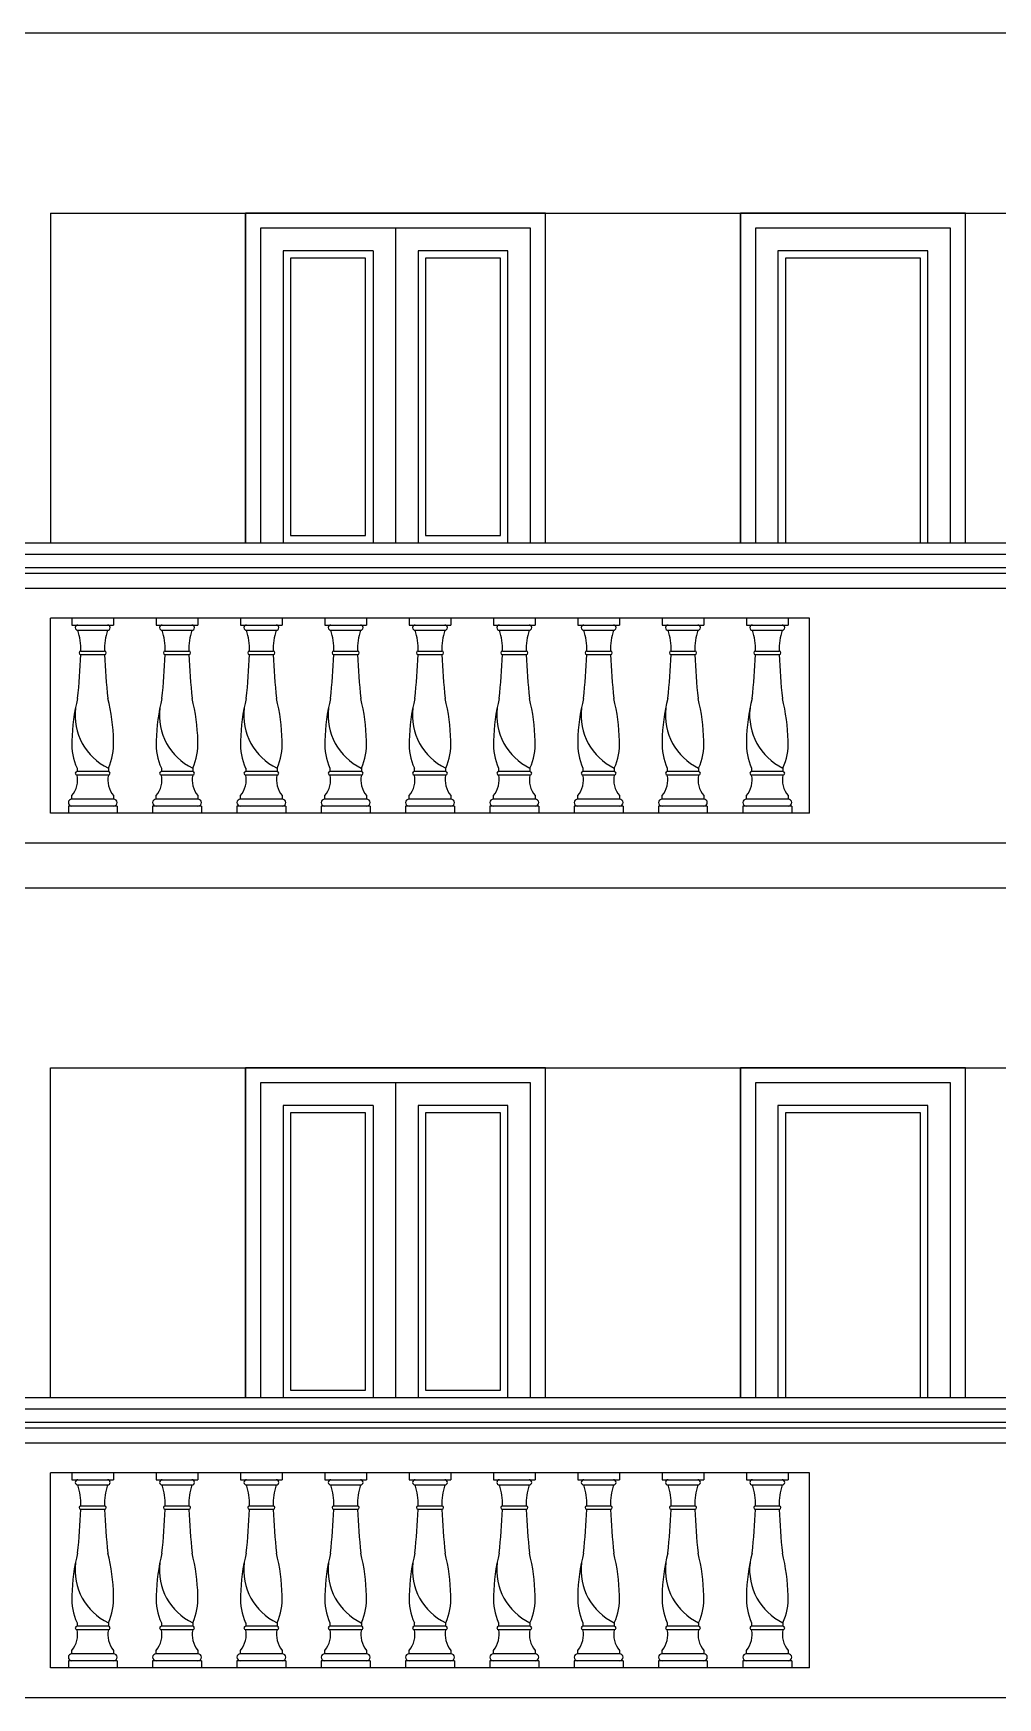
# Model space of a CAD drawing. Header units: metres. Extents: x 10 to 343, y 349 to 530.
# Drawn here: x 244.86 to 248.07, y 459.13 to 464.68 of the extents above; entities that cross this region are included whole.
import ezdxf

# ---------------------------------------------------------------- set-up
doc = ezdxf.new("R2010")
doc.units = ezdxf.units.M

msp = doc.modelspace()

# ---------------------------------------------------------------- linework, layer by layer
at = {"ltscale": 400}
for p, q in [((248.2427, 464.6812), (242.3827, 464.6812)), ((244.9127, 464.0812), (248.1927, 464.0812)), ((244.9127, 464.0812), (244.9127, 462.9812)), ((245.5627, 462.9812), (245.5627, 464.0812)), ((246.5627, 464.0812), (245.5627, 464.0812)), ((245.5627, 464.0812), (245.5627, 462.9812)), ((246.5627, 464.0812), (245.5627, 464.0812)), ((246.5627, 462.9812), (246.5627, 464.0812)), ((246.5627, 462.9812), (246.5627, 464.0812)), ((247.2127, 462.9812), (247.2127, 464.0812)), ((247.9627, 462.9812), (247.9627, 464.0812)), ((246.5127, 464.0312), (245.6127, 464.0312)), ((245.6127, 464.0312), (245.6127, 462.9812)), ((246.0627, 464.0312), (246.0627, 462.9812)), ((246.5127, 462.9812), (246.5127, 464.0312)), ((245.9877, 463.9562), (245.6877, 463.9562)), ((245.6877, 463.9562), (245.6877, 462.9812)), ((245.9877, 463.9562), (245.9877, 462.9812)), ((246.4377, 463.9562), (246.1377, 463.9562)), ((246.1377, 463.9562), (246.1377, 462.9812)), ((246.4377, 462.9812), (246.4377, 463.9562)), ((248.2927, 462.9812), (242.3327, 462.9812)), ((248.2927, 462.9437), (242.3327, 462.9437)), ((243.1827, 462.8312), (248.1927, 462.8312)), ((244.9127, 462.0812), (244.9127, 462.7312)), ((247.4427, 462.7312), (244.9127, 462.7312)), ((247.4427, 462.0812), (247.4427, 462.7312)), ((247.4427, 462.0812), (244.9127, 462.0812)), ((248.2427, 461.9812), (242.3827, 461.9812)), ((248.2427, 461.8312), (242.3827, 461.8312)), ((244.9127, 460.1312), (244.9127, 461.2312)), ((244.9127, 461.2312), (248.1927, 461.2312)), ((245.5627, 460.1312), (245.5627, 461.2312)), ((246.5627, 461.2312), (245.5627, 461.2312)), ((245.5627, 461.2312), (245.5627, 460.1312)), ((246.5627, 460.1312), (246.5627, 461.2312)), ((246.5627, 460.1312), (246.5627, 461.2312)), ((247.2127, 460.1312), (247.2127, 461.2312)), ((247.9627, 460.1312), (247.9627, 461.2312)), ((246.5127, 461.1812), (245.6127, 461.1812)), ((245.6127, 461.1812), (245.6127, 460.1312)), ((246.0627, 461.1812), (246.0627, 460.1312)), ((246.5127, 460.1312), (246.5127, 461.1812)), ((245.9877, 461.1062), (245.6877, 461.1062)), ((245.6877, 461.1062), (245.6877, 460.1312)), ((245.9877, 461.1062), (245.9877, 460.1312)), ((246.4377, 461.1062), (246.1377, 461.1062)), ((246.1377, 461.1062), (246.1377, 460.1312)), ((246.4377, 460.1312), (246.4377, 461.1062)), ((248.2927, 460.1312), (244.7977, 460.1312)), ((248.2927, 460.0937), (242.3327, 460.0937)), ((243.1827, 459.9812), (248.1927, 459.9812)), ((244.9127, 459.2312), (244.9127, 459.8812)), ((247.4427, 459.8812), (244.9127, 459.8812)), ((247.4427, 459.2312), (247.4427, 459.8812)), ((247.4427, 459.2312), (244.9127, 459.2312)), ((248.2427, 459.1312), (242.3827, 459.1312))]:
    msp.add_line(p, q, dxfattribs=at)
for p, q in [((244.7977, 462.9), (248.2468, 462.9)), ((244.7977, 462.8812), (248.2407, 462.8812)), ((244.7977, 460.05), (248.2468, 460.05)), ((244.7977, 460.0312), (248.2407, 460.0312))]:
    msp.add_line(p, q)
at = {"color": 8}
for p, q in [((244.9836, 462.7312), (244.9836, 462.708)), ((244.9836, 462.708), (245.1229, 462.708)), ((245.1229, 462.7312), (245.1229, 462.708)), ((245.2647, 462.7312), (245.2647, 462.708)), ((245.2647, 462.708), (245.404, 462.708)), ((245.404, 462.7312), (245.404, 462.708)), ((245.5458, 462.7312), (245.5458, 462.708)), ((245.5458, 462.708), (245.6851, 462.708)), ((245.6851, 462.7312), (245.6851, 462.708)), ((245.8269, 462.7312), (245.8269, 462.708)), ((245.8269, 462.708), (245.9662, 462.708)), ((245.9662, 462.7312), (245.9662, 462.708)), ((246.108, 462.7312), (246.108, 462.708)), ((246.108, 462.708), (246.2473, 462.708)), ((246.2473, 462.7312), (246.2473, 462.708)), ((246.3891, 462.7312), (246.3891, 462.708)), ((246.3891, 462.708), (246.5284, 462.708)), ((246.5284, 462.7312), (246.5284, 462.708)), ((246.6702, 462.7312), (246.6702, 462.708)), ((246.6702, 462.708), (246.8095, 462.708)), ((246.8095, 462.7312), (246.8095, 462.708)), ((246.9514, 462.7312), (246.9514, 462.708)), ((246.9514, 462.708), (247.0906, 462.708)), ((247.0906, 462.7312), (247.0906, 462.708)), ((247.2325, 462.7312), (247.2325, 462.708)), ((247.2325, 462.708), (247.3718, 462.708)), ((247.3718, 462.7312), (247.3718, 462.708)), ((245.0039, 462.6906), (245.1026, 462.6906)), ((245.285, 462.6906), (245.3837, 462.6906)), ((245.5661, 462.6906), (245.6648, 462.6906)), ((245.8472, 462.6906), (245.9459, 462.6906)), ((246.1283, 462.6906), (246.227, 462.6906)), ((246.4094, 462.6906), (246.5081, 462.6906)), ((246.6906, 462.6906), (246.7892, 462.6906)), ((246.9717, 462.6906), (247.0703, 462.6906)), ((247.2528, 462.6906), (247.3514, 462.6906)), ((245.0137, 462.621), (245.0928, 462.621)), ((245.0137, 462.6094), (245.0928, 462.6094)), ((245.2948, 462.621), (245.3739, 462.621)), ((245.2948, 462.6094), (245.3739, 462.6094)), ((245.5759, 462.621), (245.655, 462.621)), ((245.5759, 462.6094), (245.655, 462.6094)), ((245.857, 462.621), (245.9361, 462.621)), ((245.857, 462.6094), (245.9361, 462.6094)), ((246.1381, 462.621), (246.2172, 462.621)), ((246.1381, 462.6094), (246.2172, 462.6094)), ((246.4192, 462.621), (246.4983, 462.621)), ((246.4192, 462.6094), (246.4983, 462.6094)), ((246.7003, 462.621), (246.7794, 462.621)), ((246.7003, 462.6094), (246.7794, 462.6094)), ((246.9815, 462.621), (247.0605, 462.621)), ((246.9815, 462.6094), (247.0605, 462.6094)), ((247.2626, 462.621), (247.3417, 462.621)), ((247.2626, 462.6094), (247.3417, 462.6094)), ((245.001, 462.2311), (245.001, 462.2195)), ((245.1055, 462.2195), (245.001, 462.2195)), ((245.1055, 462.2079), (245.001, 462.2079)), ((245.1055, 462.2311), (245.1055, 462.2195)), ((245.2821, 462.2311), (245.2821, 462.2195)), ((245.3866, 462.2195), (245.2821, 462.2195)), ((245.3866, 462.2079), (245.2821, 462.2079)), ((245.3866, 462.2311), (245.3866, 462.2195)), ((245.5632, 462.2311), (245.5632, 462.2195)), ((245.6677, 462.2195), (245.5632, 462.2195)), ((245.6677, 462.2079), (245.5632, 462.2079)), ((245.6677, 462.2311), (245.6677, 462.2195)), ((245.8443, 462.2311), (245.8443, 462.2195)), ((245.9488, 462.2195), (245.8443, 462.2195)), ((245.9488, 462.2079), (245.8443, 462.2079)), ((245.9488, 462.2311), (245.9488, 462.2195)), ((246.1254, 462.2311), (246.1254, 462.2195)), ((246.2299, 462.2195), (246.1254, 462.2195)), ((246.2299, 462.2079), (246.1254, 462.2079)), ((246.2299, 462.2311), (246.2299, 462.2195)), ((246.4065, 462.2311), (246.4065, 462.2195)), ((246.511, 462.2195), (246.4065, 462.2195)), ((246.511, 462.2079), (246.4065, 462.2079)), ((246.511, 462.2311), (246.511, 462.2195)), ((246.6877, 462.2311), (246.6877, 462.2195)), ((246.7921, 462.2195), (246.6877, 462.2195)), ((246.7921, 462.2079), (246.6877, 462.2079)), ((246.7921, 462.2311), (246.7921, 462.2195)), ((246.9688, 462.2311), (246.9688, 462.2195)), ((247.0732, 462.2195), (246.9688, 462.2195)), ((247.0732, 462.2079), (246.9688, 462.2079)), ((247.0732, 462.2311), (247.0732, 462.2195)), ((247.2499, 462.2311), (247.2499, 462.2195)), ((247.3543, 462.2195), (247.2499, 462.2195)), ((247.3543, 462.2079), (247.2499, 462.2079)), ((247.3543, 462.2311), (247.3543, 462.2195)), ((245.1345, 462.1044), (244.972, 462.1044)), ((244.972, 462.1044), (244.972, 462.0812)), ((244.9836, 462.1277), (244.9836, 462.1393)), ((245.1229, 462.1277), (244.9836, 462.1277)), ((245.1229, 462.1393), (245.1229, 462.1277)), ((245.1345, 462.1044), (245.1345, 462.0812)), ((245.4156, 462.1044), (245.2531, 462.1044)), ((245.2531, 462.1044), (245.2531, 462.0812)), ((245.2647, 462.1277), (245.2647, 462.1393)), ((245.404, 462.1277), (245.2647, 462.1277)), ((245.404, 462.1393), (245.404, 462.1277)), ((245.4156, 462.1044), (245.4156, 462.0812)), ((245.6967, 462.1044), (245.5342, 462.1044)), ((245.5342, 462.1044), (245.5342, 462.0812)), ((245.5458, 462.1277), (245.5458, 462.1393)), ((245.6851, 462.1277), (245.5458, 462.1277)), ((245.6851, 462.1393), (245.6851, 462.1277)), ((245.6967, 462.1044), (245.6967, 462.0812)), ((245.9778, 462.1044), (245.8153, 462.1044)), ((245.8153, 462.1044), (245.8153, 462.0812)), ((245.8269, 462.1277), (245.8269, 462.1393)), ((245.9662, 462.1277), (245.8269, 462.1277)), ((245.9662, 462.1393), (245.9662, 462.1277)), ((245.9778, 462.1044), (245.9778, 462.0812)), ((246.2589, 462.1044), (246.0964, 462.1044)), ((246.0964, 462.1044), (246.0964, 462.0812)), ((246.108, 462.1277), (246.108, 462.1393)), ((246.2473, 462.1277), (246.108, 462.1277)), ((246.2473, 462.1393), (246.2473, 462.1277)), ((246.2589, 462.1044), (246.2589, 462.0812)), ((246.54, 462.1044), (246.3775, 462.1044)), ((246.3775, 462.1044), (246.3775, 462.0812)), ((246.3891, 462.1277), (246.3891, 462.1393)), ((246.5284, 462.1277), (246.3891, 462.1277)), ((246.5284, 462.1393), (246.5284, 462.1277)), ((246.54, 462.1044), (246.54, 462.0812)), ((246.8211, 462.1044), (246.6586, 462.1044)), ((246.6586, 462.1044), (246.6586, 462.0812)), ((246.6702, 462.1277), (246.6702, 462.1393)), ((246.8095, 462.1277), (246.6702, 462.1277)), ((246.8095, 462.1393), (246.8095, 462.1277)), ((246.8211, 462.1044), (246.8211, 462.0812)), ((247.1022, 462.1044), (246.9397, 462.1044)), ((246.9397, 462.1044), (246.9397, 462.0812)), ((246.9514, 462.1277), (246.9514, 462.1393)), ((247.0906, 462.1277), (246.9514, 462.1277)), ((247.0906, 462.1393), (247.0906, 462.1277)), ((247.1022, 462.1044), (247.1022, 462.0812)), ((247.3834, 462.1044), (247.2209, 462.1044)), ((247.2209, 462.1044), (247.2209, 462.0812)), ((247.2325, 462.1277), (247.2325, 462.1393)), ((247.3718, 462.1277), (247.2325, 462.1277)), ((247.3718, 462.1393), (247.3718, 462.1277)), ((247.3834, 462.1044), (247.3834, 462.0812)), ((244.9836, 459.8812), (244.9836, 459.858)), ((245.1229, 459.8812), (245.1229, 459.858)), ((245.2647, 459.8812), (245.2647, 459.858)), ((245.404, 459.8812), (245.404, 459.858)), ((245.5458, 459.8812), (245.5458, 459.858)), ((245.6851, 459.8812), (245.6851, 459.858)), ((245.8269, 459.8812), (245.8269, 459.858)), ((245.9662, 459.8812), (245.9662, 459.858)), ((246.108, 459.8812), (246.108, 459.858)), ((246.2473, 459.8812), (246.2473, 459.858)), ((246.3891, 459.8812), (246.3891, 459.858)), ((246.5284, 459.8812), (246.5284, 459.858)), ((246.6702, 459.8812), (246.6702, 459.858)), ((246.8095, 459.8812), (246.8095, 459.858)), ((246.9514, 459.8812), (246.9514, 459.858)), ((247.0906, 459.8812), (247.0906, 459.858)), ((247.2325, 459.8812), (247.2325, 459.858)), ((247.3718, 459.8812), (247.3718, 459.858)), ((244.9836, 459.858), (245.1229, 459.858)), ((245.0039, 459.8406), (245.1026, 459.8406)), ((245.2647, 459.858), (245.404, 459.858)), ((245.285, 459.8406), (245.3837, 459.8406)), ((245.5458, 459.858), (245.6851, 459.858)), ((245.5661, 459.8406), (245.6648, 459.8406)), ((245.8269, 459.858), (245.9662, 459.858)), ((245.8472, 459.8406), (245.9459, 459.8406)), ((246.108, 459.858), (246.2473, 459.858)), ((246.1283, 459.8406), (246.227, 459.8406)), ((246.3891, 459.858), (246.5284, 459.858)), ((246.4094, 459.8406), (246.5081, 459.8406)), ((246.6702, 459.858), (246.8095, 459.858)), ((246.6906, 459.8406), (246.7892, 459.8406)), ((246.9514, 459.858), (247.0906, 459.858)), ((246.9717, 459.8406), (247.0703, 459.8406)), ((247.2325, 459.858), (247.3718, 459.858)), ((247.2528, 459.8406), (247.3514, 459.8406)), ((245.0137, 459.771), (245.0928, 459.771)), ((245.2948, 459.771), (245.3739, 459.771)), ((245.5759, 459.771), (245.655, 459.771)), ((245.857, 459.771), (245.9361, 459.771)), ((246.1381, 459.771), (246.2172, 459.771)), ((246.4192, 459.771), (246.4983, 459.771)), ((246.7003, 459.771), (246.7794, 459.771)), ((246.9815, 459.771), (247.0605, 459.771)), ((247.2626, 459.771), (247.3417, 459.771)), ((245.0137, 459.7594), (245.0928, 459.7594)), ((245.2948, 459.7594), (245.3739, 459.7594)), ((245.5759, 459.7594), (245.655, 459.7594)), ((245.857, 459.7594), (245.9361, 459.7594)), ((246.1381, 459.7594), (246.2172, 459.7594)), ((246.4192, 459.7594), (246.4983, 459.7594)), ((246.7003, 459.7594), (246.7794, 459.7594)), ((246.9815, 459.7594), (247.0605, 459.7594)), ((247.2626, 459.7594), (247.3417, 459.7594)), ((245.001, 459.3811), (245.001, 459.3695)), ((245.1055, 459.3811), (245.1055, 459.3695)), ((245.2821, 459.3811), (245.2821, 459.3695)), ((245.3866, 459.3811), (245.3866, 459.3695)), ((245.5632, 459.3811), (245.5632, 459.3695)), ((245.6677, 459.3811), (245.6677, 459.3695)), ((245.8443, 459.3811), (245.8443, 459.3695)), ((245.9488, 459.3811), (245.9488, 459.3695)), ((246.1254, 459.3811), (246.1254, 459.3695)), ((246.2299, 459.3811), (246.2299, 459.3695)), ((246.4065, 459.3811), (246.4065, 459.3695)), ((246.511, 459.3811), (246.511, 459.3695)), ((246.6877, 459.3811), (246.6877, 459.3695)), ((246.7921, 459.3811), (246.7921, 459.3695)), ((246.9688, 459.3811), (246.9688, 459.3695)), ((247.0732, 459.3811), (247.0732, 459.3695)), ((247.2499, 459.3811), (247.2499, 459.3695)), ((247.3543, 459.3811), (247.3543, 459.3695)), ((245.1055, 459.3695), (245.001, 459.3695)), ((245.1055, 459.3579), (245.001, 459.3579)), ((245.3866, 459.3695), (245.2821, 459.3695)), ((245.3866, 459.3579), (245.2821, 459.3579)), ((245.6677, 459.3695), (245.5632, 459.3695)), ((245.6677, 459.3579), (245.5632, 459.3579)), ((245.9488, 459.3695), (245.8443, 459.3695)), ((245.9488, 459.3579), (245.8443, 459.3579)), ((246.2299, 459.3695), (246.1254, 459.3695)), ((246.2299, 459.3579), (246.1254, 459.3579)), ((246.511, 459.3695), (246.4065, 459.3695)), ((246.511, 459.3579), (246.4065, 459.3579)), ((246.7921, 459.3695), (246.6877, 459.3695)), ((246.7921, 459.3579), (246.6877, 459.3579)), ((247.0732, 459.3695), (246.9688, 459.3695)), ((247.0732, 459.3579), (246.9688, 459.3579)), ((247.3543, 459.3695), (247.2499, 459.3695)), ((247.3543, 459.3579), (247.2499, 459.3579)), ((244.9836, 459.2777), (244.9836, 459.2893)), ((245.1229, 459.2777), (244.9836, 459.2777)), ((245.1229, 459.2893), (245.1229, 459.2777)), ((245.2647, 459.2777), (245.2647, 459.2893)), ((245.404, 459.2777), (245.2647, 459.2777)), ((245.404, 459.2893), (245.404, 459.2777)), ((245.5458, 459.2777), (245.5458, 459.2893)), ((245.6851, 459.2777), (245.5458, 459.2777)), ((245.6851, 459.2893), (245.6851, 459.2777)), ((245.8269, 459.2777), (245.8269, 459.2893)), ((245.9662, 459.2777), (245.8269, 459.2777)), ((245.9662, 459.2893), (245.9662, 459.2777)), ((246.108, 459.2777), (246.108, 459.2893)), ((246.2473, 459.2777), (246.108, 459.2777)), ((246.2473, 459.2893), (246.2473, 459.2777)), ((246.3891, 459.2777), (246.3891, 459.2893)), ((246.5284, 459.2777), (246.3891, 459.2777)), ((246.5284, 459.2893), (246.5284, 459.2777)), ((246.6702, 459.2777), (246.6702, 459.2893)), ((246.8095, 459.2777), (246.6702, 459.2777)), ((246.8095, 459.2893), (246.8095, 459.2777)), ((246.9514, 459.2777), (246.9514, 459.2893)), ((247.0906, 459.2777), (246.9514, 459.2777)), ((247.0906, 459.2893), (247.0906, 459.2777)), ((247.2325, 459.2777), (247.2325, 459.2893)), ((247.3718, 459.2777), (247.2325, 459.2777)), ((247.3718, 459.2893), (247.3718, 459.2777)), ((245.1345, 459.2544), (244.972, 459.2544)), ((244.972, 459.2544), (244.972, 459.2312)), ((245.1345, 459.2544), (245.1345, 459.2312)), ((245.4156, 459.2544), (245.2531, 459.2544)), ((245.2531, 459.2544), (245.2531, 459.2312)), ((245.4156, 459.2544), (245.4156, 459.2312)), ((245.6967, 459.2544), (245.5342, 459.2544)), ((245.5342, 459.2544), (245.5342, 459.2312)), ((245.6967, 459.2544), (245.6967, 459.2312)), ((245.9778, 459.2544), (245.8153, 459.2544)), ((245.8153, 459.2544), (245.8153, 459.2312)), ((245.9778, 459.2544), (245.9778, 459.2312)), ((246.2589, 459.2544), (246.0964, 459.2544)), ((246.0964, 459.2544), (246.0964, 459.2312)), ((246.2589, 459.2544), (246.2589, 459.2312)), ((246.54, 459.2544), (246.3775, 459.2544)), ((246.3775, 459.2544), (246.3775, 459.2312)), ((246.54, 459.2544), (246.54, 459.2312)), ((246.8211, 459.2544), (246.6586, 459.2544)), ((246.6586, 459.2544), (246.6586, 459.2312)), ((246.8211, 459.2544), (246.8211, 459.2312)), ((247.1022, 459.2544), (246.9397, 459.2544)), ((246.9397, 459.2544), (246.9397, 459.2312)), ((247.1022, 459.2544), (247.1022, 459.2312)), ((247.3834, 459.2544), (247.2209, 459.2544)), ((247.2209, 459.2544), (247.2209, 459.2312)), ((247.3834, 459.2544), (247.3834, 459.2312))]:
    msp.add_line(p, q, dxfattribs=at)
at = {"ltscale": 400}
for points in [[(247.9627, 464.0812), (247.2127, 464.0812), (247.2127, 462.9812)], [(247.9627, 462.9812), (247.9627, 464.0812)], [(247.9127, 462.9812), (247.9127, 464.0312), (247.2627, 464.0312), (247.2627, 462.9812)], [(247.8377, 462.9812), (247.8377, 463.9562), (247.3377, 463.9562), (247.3377, 462.9812)], [(247.8127, 462.9812), (247.8127, 463.9312), (247.3627, 463.9312), (247.3627, 462.9812)], [(247.9627, 461.2312), (247.2127, 461.2312), (247.2127, 460.1312)], [(247.9627, 460.1312), (247.9627, 461.2312)], [(247.9127, 460.1312), (247.9127, 461.1812), (247.2627, 461.1812), (247.2627, 460.1312)], [(247.8377, 460.1312), (247.8377, 461.1062), (247.3377, 461.1062), (247.3377, 460.1312)], [(247.8127, 460.1312), (247.8127, 461.0812), (247.3627, 461.0812), (247.3627, 460.1312)]]:
    msp.add_lwpolyline(points, dxfattribs=at)
for points in [[(245.9627, 463.9312), (245.7127, 463.9312), (245.7127, 463.0062), (245.9627, 463.0062)], [(246.4127, 463.9312), (246.1627, 463.9312), (246.1627, 463.0062), (246.4127, 463.0062)], [(245.9627, 461.0812), (245.7127, 461.0812), (245.7127, 460.1562), (245.9627, 460.1562)], [(246.4127, 461.0812), (246.1627, 461.0812), (246.1627, 460.1562), (246.4127, 460.1562)]]:
    msp.add_lwpolyline(points, close=True, dxfattribs=at)
at = {"color": 8}
for centre, radius, start, end in [((245.0039, 462.6993), 0.00871, 90, 270), ((245.1026, 462.6993), 0.00871, 270, 90), ((245.285, 462.6993), 0.00871, 90, 270), ((245.3837, 462.6993), 0.00871, 270, 90), ((245.5661, 462.6993), 0.00871, 90, 270), ((245.6648, 462.6993), 0.00871, 270, 90), ((245.8472, 462.6993), 0.00871, 90, 270), ((245.9459, 462.6993), 0.00871, 270, 90), ((246.1283, 462.6993), 0.00871, 90, 270), ((246.227, 462.6993), 0.00871, 270, 90), ((246.4094, 462.6993), 0.00871, 90, 270), ((246.5081, 462.6993), 0.00871, 270, 90), ((246.6906, 462.6993), 0.00871, 90, 270), ((246.7892, 462.6993), 0.00871, 270, 90), ((246.9717, 462.6993), 0.00871, 90, 270), ((247.0703, 462.6993), 0.00871, 270, 90), ((247.2528, 462.6993), 0.00871, 90, 270), ((247.3514, 462.6993), 0.00871, 270, 90), ((244.7846, 462.6231), 0.2294, 359.478, 17.1243), ((245.3218, 462.6231), 0.2294, 162.8757, 180.522), ((245.0657, 462.6231), 0.2294, 359.478, 17.1243), ((245.6029, 462.6231), 0.2294, 162.8757, 180.522), ((245.3469, 462.6231), 0.2294, 359.478, 17.1243), ((245.884, 462.6231), 0.2294, 162.8757, 180.522), ((245.628, 462.6231), 0.2294, 359.478, 17.1243), ((246.1651, 462.6231), 0.2294, 162.8757, 180.522), ((245.9091, 462.6231), 0.2294, 359.478, 17.1243), ((246.4462, 462.6231), 0.2294, 162.8757, 180.522), ((246.1902, 462.6231), 0.2294, 359.478, 17.1243), ((246.7274, 462.6231), 0.2294, 162.8757, 180.522), ((246.4713, 462.6231), 0.2294, 359.478, 17.1243), ((247.0085, 462.6231), 0.2294, 162.8757, 180.522), ((246.7524, 462.6231), 0.2294, 359.478, 17.1243), ((247.2896, 462.6231), 0.2294, 162.8757, 180.522), ((247.0335, 462.6231), 0.2294, 359.478, 17.1243), ((247.5707, 462.6231), 0.2294, 162.8757, 180.522), ((242.3943, 462.7272), 2.622, 354.2273, 357.4236), ((245.0137, 462.6152), 0.0058, 90, 90), ((245.0137, 462.6152), 0.0058, 90, 270), ((245.0928, 462.6152), 0.0058, 270, 90), ((247.7121, 462.7272), 2.622, 182.5764, 185.7727), ((242.6755, 462.7272), 2.622, 354.2273, 357.4236), ((245.2948, 462.6152), 0.0058, 90, 90), ((245.2948, 462.6152), 0.0058, 90, 270), ((245.3739, 462.6152), 0.0058, 270, 90), ((247.9932, 462.7272), 2.622, 182.5764, 185.7727), ((242.9566, 462.7272), 2.622, 354.2273, 357.4236), ((245.5759, 462.6152), 0.0058, 90, 90), ((245.5759, 462.6152), 0.0058, 90, 270), ((245.655, 462.6152), 0.0058, 270, 90), ((248.2743, 462.7272), 2.622, 182.5764, 185.7727), ((243.2377, 462.7272), 2.622, 354.2273, 357.4236), ((245.857, 462.6152), 0.0058, 90, 90), ((245.857, 462.6152), 0.0058, 90, 270), ((245.9361, 462.6152), 0.0058, 270, 90), ((248.5554, 462.7272), 2.622, 182.5764, 185.7727), ((243.5188, 462.7272), 2.622, 354.2273, 357.4236), ((246.1381, 462.6152), 0.0058, 90, 90), ((246.1381, 462.6152), 0.0058, 90, 270), ((246.2172, 462.6152), 0.0058, 270, 90), ((248.8365, 462.7272), 2.622, 182.5764, 185.7727), ((243.7999, 462.7272), 2.622, 354.2273, 357.4236), ((246.4192, 462.6152), 0.0058, 90, 90), ((246.4192, 462.6152), 0.0058, 90, 270), ((246.4983, 462.6152), 0.0058, 270, 90), ((249.1177, 462.7272), 2.622, 182.5764, 185.7727), ((244.081, 462.7272), 2.622, 354.2273, 357.4236), ((246.7003, 462.6152), 0.0058, 90, 90), ((246.7003, 462.6152), 0.0058, 90, 270), ((246.7794, 462.6152), 0.0058, 270, 90), ((249.3988, 462.7272), 2.622, 182.5764, 185.7727), ((244.3621, 462.7272), 2.622, 354.2273, 357.4236), ((246.9815, 462.6152), 0.0058, 90, 90), ((246.9815, 462.6152), 0.0058, 90, 270), ((247.0605, 462.6152), 0.0058, 270, 90), ((249.6799, 462.7272), 2.622, 182.5764, 185.7727), ((244.6432, 462.7272), 2.622, 354.2273, 357.4236), ((247.2626, 462.6152), 0.0058, 90, 90), ((247.2626, 462.6152), 0.0058, 90, 270), ((247.3417, 462.6152), 0.0058, 270, 90), ((249.961, 462.7272), 2.622, 182.5764, 185.7727), ((245.608, 462.309), 0.6244, 165.6729, 178.852), ((244.4984, 462.309), 0.6244, 1.148, 14.3271), ((245.8892, 462.309), 0.6244, 165.6729, 178.852), ((244.7795, 462.309), 0.6244, 1.148, 14.3271), ((246.1703, 462.309), 0.6244, 165.6729, 178.852), ((245.0606, 462.309), 0.6244, 1.148, 14.3271), ((246.4514, 462.309), 0.6244, 165.6729, 178.852), ((245.3417, 462.309), 0.6244, 1.148, 14.3271), ((246.7325, 462.309), 0.6244, 165.6729, 178.852), ((245.6228, 462.309), 0.6244, 1.148, 14.3271), ((247.0136, 462.309), 0.6244, 165.6729, 178.852), ((245.904, 462.309), 0.6244, 1.148, 14.3271), ((247.2947, 462.309), 0.6244, 165.6729, 178.852), ((246.1851, 462.309), 0.6244, 1.148, 14.3271), ((247.5758, 462.309), 0.6244, 165.6729, 178.852), ((246.4662, 462.309), 0.6244, 1.148, 14.3271), ((247.8569, 462.309), 0.6244, 165.6729, 178.852), ((246.7473, 462.309), 0.6244, 1.148, 14.3271), ((245.1734, 462.3109), 0.19, 176.7935, 204.824), ((244.933, 462.3109), 0.19, 335.176, 3.2065), ((245.4545, 462.3109), 0.19, 176.7935, 204.824), ((245.2141, 462.3109), 0.19, 335.176, 3.2065), ((245.7356, 462.3109), 0.19, 176.7935, 204.824), ((245.4953, 462.3109), 0.19, 335.176, 3.2065), ((246.0167, 462.3109), 0.19, 176.7935, 204.824), ((245.7764, 462.3109), 0.19, 335.176, 3.2065), ((246.2979, 462.3109), 0.19, 176.7935, 204.824), ((246.0575, 462.3109), 0.19, 335.176, 3.2065), ((246.579, 462.3109), 0.19, 176.7935, 204.824), ((246.3386, 462.3109), 0.19, 335.176, 3.2065), ((246.8601, 462.3109), 0.19, 176.7935, 204.824), ((246.6197, 462.3109), 0.19, 335.176, 3.2065), ((247.1412, 462.3109), 0.19, 176.7935, 204.824), ((246.9008, 462.3109), 0.19, 335.176, 3.2065), ((247.4223, 462.3109), 0.19, 176.7935, 204.824), ((247.1819, 462.3109), 0.19, 335.176, 3.2065), ((244.9231, 462.1911), 0.0797, 319.3784, 12.1474), ((245.001, 462.2137), 0.0058, 90, 270), ((245.001, 462.2137), 0.0058, 90, 270), ((245.1833, 462.1911), 0.0797, 167.8526, 220.6216), ((245.1055, 462.2137), 0.0058, 270, 90), ((245.2042, 462.1911), 0.0797, 319.3784, 12.1474), ((245.2821, 462.2137), 0.0058, 90, 270), ((245.2821, 462.2137), 0.0058, 90, 270), ((245.4644, 462.1911), 0.0797, 167.8526, 220.6216), ((245.3866, 462.2137), 0.0058, 270, 90), ((245.4853, 462.1911), 0.0797, 319.3784, 12.1474), ((245.5632, 462.2137), 0.0058, 90, 270), ((245.5632, 462.2137), 0.0058, 90, 270), ((245.7455, 462.1911), 0.0797, 167.8526, 220.6216), ((245.6677, 462.2137), 0.0058, 270, 90), ((245.7665, 462.1911), 0.0797, 319.3784, 12.1474), ((245.8443, 462.2137), 0.0058, 90, 270), ((245.8443, 462.2137), 0.0058, 90, 270), ((246.0267, 462.1911), 0.0797, 167.8526, 220.6216), ((245.9488, 462.2137), 0.0058, 270, 90), ((246.0476, 462.1911), 0.0797, 319.3784, 12.1474), ((246.1254, 462.2137), 0.0058, 90, 270), ((246.1254, 462.2137), 0.0058, 90, 270), ((246.3078, 462.1911), 0.0797, 167.8526, 220.6216), ((246.2299, 462.2137), 0.0058, 270, 90), ((246.3287, 462.1911), 0.0797, 319.3784, 12.1474), ((246.4065, 462.2137), 0.0058, 90, 270), ((246.4065, 462.2137), 0.0058, 90, 270), ((246.5889, 462.1911), 0.0797, 167.8526, 220.6216), ((246.511, 462.2137), 0.0058, 270, 90), ((246.6098, 462.1911), 0.0797, 319.3784, 12.1474), ((246.6877, 462.2137), 0.0058, 90, 270), ((246.6877, 462.2137), 0.0058, 90, 270), ((246.87, 462.1911), 0.0797, 167.8526, 220.6216), ((246.7921, 462.2137), 0.0058, 270, 90), ((246.8909, 462.1911), 0.0797, 319.3784, 12.1474), ((246.9688, 462.2137), 0.0058, 90, 270), ((246.9688, 462.2137), 0.0058, 90, 270), ((247.1511, 462.1911), 0.0797, 167.8526, 220.6216), ((247.0732, 462.2137), 0.0058, 270, 90), ((247.172, 462.1911), 0.0797, 319.3784, 12.1474), ((247.2499, 462.2137), 0.0058, 90, 270), ((247.2499, 462.2137), 0.0058, 90, 270), ((247.4322, 462.1911), 0.0797, 167.8526, 220.6216), ((247.3543, 462.2137), 0.0058, 270, 90), ((244.9836, 462.1161), 0.0116, 90, 270), ((245.1229, 462.1161), 0.0116, 270, 90), ((245.2647, 462.1161), 0.0116, 90, 270), ((245.404, 462.1161), 0.0116, 270, 90), ((245.5458, 462.1161), 0.0116, 90, 270), ((245.6851, 462.1161), 0.0116, 270, 90), ((245.8269, 462.1161), 0.0116, 90, 270), ((245.9662, 462.1161), 0.0116, 270, 90), ((246.108, 462.1161), 0.0116, 90, 270), ((246.2473, 462.1161), 0.0116, 270, 90), ((246.3891, 462.1161), 0.0116, 90, 270), ((246.5284, 462.1161), 0.0116, 270, 90), ((246.6702, 462.1161), 0.0116, 90, 270), ((246.8095, 462.1161), 0.0116, 270, 90), ((246.9514, 462.1161), 0.0116, 90, 270), ((247.0906, 462.1161), 0.0116, 270, 90), ((247.2325, 462.1161), 0.0116, 90, 270), ((247.3718, 462.1161), 0.0116, 270, 90), ((245.0039, 459.8493), 0.00871, 90, 270), ((244.7846, 459.7731), 0.2294, 359.478, 17.1243), ((245.3218, 459.7731), 0.2294, 162.8757, 180.522), ((245.1026, 459.8493), 0.00871, 270, 90), ((245.285, 459.8493), 0.00871, 90, 270), ((245.0657, 459.7731), 0.2294, 359.478, 17.1243), ((245.6029, 459.7731), 0.2294, 162.8757, 180.522), ((245.3837, 459.8493), 0.00871, 270, 90), ((245.5661, 459.8493), 0.00871, 90, 270), ((245.3469, 459.7731), 0.2294, 359.478, 17.1243), ((245.884, 459.7731), 0.2294, 162.8757, 180.522), ((245.6648, 459.8493), 0.00871, 270, 90), ((245.8472, 459.8493), 0.00871, 90, 270), ((245.628, 459.7731), 0.2294, 359.478, 17.1243), ((246.1651, 459.7731), 0.2294, 162.8757, 180.522), ((245.9459, 459.8493), 0.00871, 270, 90), ((246.1283, 459.8493), 0.00871, 90, 270), ((245.9091, 459.7731), 0.2294, 359.478, 17.1243), ((246.4462, 459.7731), 0.2294, 162.8757, 180.522), ((246.227, 459.8493), 0.00871, 270, 90), ((246.4094, 459.8493), 0.00871, 90, 270), ((246.1902, 459.7731), 0.2294, 359.478, 17.1243), ((246.7274, 459.7731), 0.2294, 162.8757, 180.522), ((246.5081, 459.8493), 0.00871, 270, 90), ((246.6906, 459.8493), 0.00871, 90, 270), ((246.4713, 459.7731), 0.2294, 359.478, 17.1243), ((247.0085, 459.7731), 0.2294, 162.8757, 180.522), ((246.7892, 459.8493), 0.00871, 270, 90), ((246.9717, 459.8493), 0.00871, 90, 270), ((246.7524, 459.7731), 0.2294, 359.478, 17.1243), ((247.2896, 459.7731), 0.2294, 162.8757, 180.522), ((247.0703, 459.8493), 0.00871, 270, 90), ((247.2528, 459.8493), 0.00871, 90, 270), ((247.0335, 459.7731), 0.2294, 359.478, 17.1243), ((247.5707, 459.7731), 0.2294, 162.8757, 180.522), ((247.3514, 459.8493), 0.00871, 270, 90), ((245.0137, 459.7652), 0.0058, 90, 90), ((245.0137, 459.7652), 0.0058, 90, 270), ((245.0928, 459.7652), 0.0058, 270, 90), ((245.2948, 459.7652), 0.0058, 90, 90), ((245.2948, 459.7652), 0.0058, 90, 270), ((245.3739, 459.7652), 0.0058, 270, 90), ((245.5759, 459.7652), 0.0058, 90, 90), ((245.5759, 459.7652), 0.0058, 90, 270), ((245.655, 459.7652), 0.0058, 270, 90), ((245.857, 459.7652), 0.0058, 90, 90), ((245.857, 459.7652), 0.0058, 90, 270), ((245.9361, 459.7652), 0.0058, 270, 90), ((246.1381, 459.7652), 0.0058, 90, 90), ((246.1381, 459.7652), 0.0058, 90, 270), ((246.2172, 459.7652), 0.0058, 270, 90), ((246.4192, 459.7652), 0.0058, 90, 90), ((246.4192, 459.7652), 0.0058, 90, 270), ((246.4983, 459.7652), 0.0058, 270, 90), ((246.7003, 459.7652), 0.0058, 90, 90), ((246.7003, 459.7652), 0.0058, 90, 270), ((246.7794, 459.7652), 0.0058, 270, 90), ((246.9815, 459.7652), 0.0058, 90, 90), ((246.9815, 459.7652), 0.0058, 90, 270), ((247.0605, 459.7652), 0.0058, 270, 90), ((247.2626, 459.7652), 0.0058, 90, 90), ((247.2626, 459.7652), 0.0058, 90, 270), ((247.3417, 459.7652), 0.0058, 270, 90), ((242.3943, 459.8772), 2.622, 354.2273, 357.4236), ((247.7121, 459.8772), 2.622, 182.5764, 185.7727), ((242.6755, 459.8772), 2.622, 354.2273, 357.4236), ((247.9932, 459.8772), 2.622, 182.5764, 185.7727), ((242.9566, 459.8772), 2.622, 354.2273, 357.4236), ((248.2743, 459.8772), 2.622, 182.5764, 185.7727), ((243.2377, 459.8772), 2.622, 354.2273, 357.4236), ((248.5554, 459.8772), 2.622, 182.5764, 185.7727), ((243.5188, 459.8772), 2.622, 354.2273, 357.4236), ((248.8365, 459.8772), 2.622, 182.5764, 185.7727), ((243.7999, 459.8772), 2.622, 354.2273, 357.4236), ((249.1177, 459.8772), 2.622, 182.5764, 185.7727), ((244.081, 459.8772), 2.622, 354.2273, 357.4236), ((249.3988, 459.8772), 2.622, 182.5764, 185.7727), ((244.3621, 459.8772), 2.622, 354.2273, 357.4236), ((249.6799, 459.8772), 2.622, 182.5764, 185.7727), ((244.6432, 459.8772), 2.622, 354.2273, 357.4236), ((249.961, 459.8772), 2.622, 182.5764, 185.7727), ((245.608, 459.459), 0.6244, 165.6729, 178.852), ((244.4984, 459.459), 0.6244, 1.148, 14.3271), ((245.8892, 459.459), 0.6244, 165.6729, 178.852), ((244.7795, 459.459), 0.6244, 1.148, 14.3271), ((246.1703, 459.459), 0.6244, 165.6729, 178.852), ((245.0606, 459.459), 0.6244, 1.148, 14.3271), ((246.4514, 459.459), 0.6244, 165.6729, 178.852), ((245.3417, 459.459), 0.6244, 1.148, 14.3271), ((246.7325, 459.459), 0.6244, 165.6729, 178.852), ((245.6228, 459.459), 0.6244, 1.148, 14.3271), ((247.0136, 459.459), 0.6244, 165.6729, 178.852), ((245.904, 459.459), 0.6244, 1.148, 14.3271), ((247.2947, 459.459), 0.6244, 165.6729, 178.852), ((246.1851, 459.459), 0.6244, 1.148, 14.3271), ((247.5758, 459.459), 0.6244, 165.6729, 178.852), ((246.4662, 459.459), 0.6244, 1.148, 14.3271), ((247.8569, 459.459), 0.6244, 165.6729, 178.852), ((246.7473, 459.459), 0.6244, 1.148, 14.3271), ((245.1734, 459.4609), 0.19, 176.7935, 204.824), ((244.933, 459.4609), 0.19, 335.176, 3.2065), ((245.4545, 459.4609), 0.19, 176.7935, 204.824), ((245.2141, 459.4609), 0.19, 335.176, 3.2065), ((245.7356, 459.4609), 0.19, 176.7935, 204.824), ((245.4953, 459.4609), 0.19, 335.176, 3.2065), ((246.0167, 459.4609), 0.19, 176.7935, 204.824), ((245.7764, 459.4609), 0.19, 335.176, 3.2065), ((246.2979, 459.4609), 0.19, 176.7935, 204.824), ((246.0575, 459.4609), 0.19, 335.176, 3.2065), ((246.579, 459.4609), 0.19, 176.7935, 204.824), ((246.3386, 459.4609), 0.19, 335.176, 3.2065), ((246.8601, 459.4609), 0.19, 176.7935, 204.824), ((246.6197, 459.4609), 0.19, 335.176, 3.2065), ((247.1412, 459.4609), 0.19, 176.7935, 204.824), ((246.9008, 459.4609), 0.19, 335.176, 3.2065), ((247.4223, 459.4609), 0.19, 176.7935, 204.824), ((247.1819, 459.4609), 0.19, 335.176, 3.2065), ((244.9231, 459.3411), 0.0797, 319.3784, 12.1474), ((245.001, 459.3637), 0.0058, 90, 270), ((245.001, 459.3637), 0.0058, 90, 270), ((245.1833, 459.3411), 0.0797, 167.8526, 220.6216), ((245.1055, 459.3637), 0.0058, 270, 90), ((245.2042, 459.3411), 0.0797, 319.3784, 12.1474), ((245.2821, 459.3637), 0.0058, 90, 270), ((245.2821, 459.3637), 0.0058, 90, 270), ((245.4644, 459.3411), 0.0797, 167.8526, 220.6216), ((245.3866, 459.3637), 0.0058, 270, 90), ((245.4853, 459.3411), 0.0797, 319.3784, 12.1474), ((245.5632, 459.3637), 0.0058, 90, 270), ((245.5632, 459.3637), 0.0058, 90, 270), ((245.7455, 459.3411), 0.0797, 167.8526, 220.6216), ((245.6677, 459.3637), 0.0058, 270, 90), ((245.7665, 459.3411), 0.0797, 319.3784, 12.1474), ((245.8443, 459.3637), 0.0058, 90, 270), ((245.8443, 459.3637), 0.0058, 90, 270), ((246.0267, 459.3411), 0.0797, 167.8526, 220.6216), ((245.9488, 459.3637), 0.0058, 270, 90), ((246.0476, 459.3411), 0.0797, 319.3784, 12.1474), ((246.1254, 459.3637), 0.0058, 90, 270), ((246.1254, 459.3637), 0.0058, 90, 270), ((246.3078, 459.3411), 0.0797, 167.8526, 220.6216), ((246.2299, 459.3637), 0.0058, 270, 90), ((246.3287, 459.3411), 0.0797, 319.3784, 12.1474), ((246.4065, 459.3637), 0.0058, 90, 270), ((246.4065, 459.3637), 0.0058, 90, 270), ((246.5889, 459.3411), 0.0797, 167.8526, 220.6216), ((246.511, 459.3637), 0.0058, 270, 90), ((246.6098, 459.3411), 0.0797, 319.3784, 12.1474), ((246.6877, 459.3637), 0.0058, 90, 270), ((246.6877, 459.3637), 0.0058, 90, 270), ((246.87, 459.3411), 0.0797, 167.8526, 220.6216), ((246.7921, 459.3637), 0.0058, 270, 90), ((246.8909, 459.3411), 0.0797, 319.3784, 12.1474), ((246.9688, 459.3637), 0.0058, 90, 270), ((246.9688, 459.3637), 0.0058, 90, 270), ((247.1511, 459.3411), 0.0797, 167.8526, 220.6216), ((247.0732, 459.3637), 0.0058, 270, 90), ((247.172, 459.3411), 0.0797, 319.3784, 12.1474), ((247.2499, 459.3637), 0.0058, 90, 270), ((247.2499, 459.3637), 0.0058, 90, 270), ((247.4322, 459.3411), 0.0797, 167.8526, 220.6216), ((247.3543, 459.3637), 0.0058, 270, 90), ((244.9836, 459.2661), 0.0116, 90, 270), ((245.1229, 459.2661), 0.0116, 270, 90), ((245.2647, 459.2661), 0.0116, 90, 270), ((245.404, 459.2661), 0.0116, 270, 90), ((245.5458, 459.2661), 0.0116, 90, 270), ((245.6851, 459.2661), 0.0116, 270, 90), ((245.8269, 459.2661), 0.0116, 90, 270), ((245.9662, 459.2661), 0.0116, 270, 90), ((246.108, 459.2661), 0.0116, 90, 270), ((246.2473, 459.2661), 0.0116, 270, 90), ((246.3891, 459.2661), 0.0116, 90, 270), ((246.5284, 459.2661), 0.0116, 270, 90), ((246.6702, 459.2661), 0.0116, 90, 270), ((246.8095, 459.2661), 0.0116, 270, 90), ((246.9514, 459.2661), 0.0116, 90, 270), ((247.0906, 459.2661), 0.0116, 270, 90), ((247.2325, 459.2661), 0.0116, 90, 270), ((247.3718, 459.2661), 0.0116, 270, 90)]:
    msp.add_arc(centre, radius, start, end, dxfattribs=at)
at = {"color": 8, "ltscale": 0.5}
for centre in [(245.1908, 462.4081), (245.4719, 462.4081), (245.753, 462.4081), (246.0341, 462.4081), (246.3153, 462.4081), (246.5964, 462.4081), (246.8775, 462.4081), (247.1586, 462.4081), (247.4397, 462.4081), (245.1908, 459.5581), (245.4719, 459.5581), (245.753, 459.5581), (246.0341, 459.5581), (246.3153, 459.5581), (246.5964, 459.5581), (246.8775, 459.5581), (247.1586, 459.5581), (247.4397, 459.5581)]:
    msp.add_arc(centre, 0.1965, 173.268, 244.2528, dxfattribs=at)

doc.saveas('drawing.dxf')
